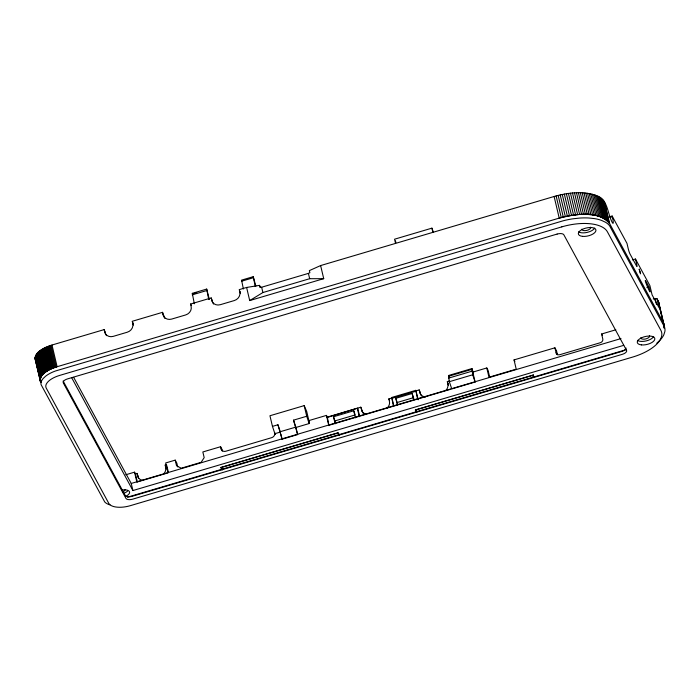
<?xml version="1.0" encoding="UTF-8"?>
<svg xmlns="http://www.w3.org/2000/svg" width="700" height="700" viewBox="0 0 700 700"><rect width="100%" height="100%" fill="white"/><g stroke="black" fill="none" stroke-linecap="round" stroke-linejoin="round"><path stroke-width="1.05" d="M194.346 303.791L192.29 293.344L206.692 289.082L209.352 299.477M208.749 299.53L206.692 289.082M243.373 288.995L241.579 280.123L253.251 276.666L255.859 286.178M255.273 286.51L253.251 276.666M393.566 406.543L391.676 397.477L415.809 390.338L418.189 399.752M417.699 399.411L415.809 390.338M489.764 377.501L488.058 370.3L486.789 367.964L472.78 372.111L475.125 382.025L451.771 388.938L449.339 381.692L448.569 376.276L471.923 369.364L472.29 370.029L471.94 368.567L448.586 375.48L448.936 376.941L448.569 376.276M475.125 382.025L472.692 374.78L471.923 369.364M36.111 361.55C31.92 352.424 45.264 347.191 51.992 345.03L104.151 329.604L105.455 333.392A7.35 6.51 -28.5 0 0 106.566 335.676M51.992 345.03L57.103 366.651C50.47 368.944 38.456 373.24 40.679 382.165L35 358.129M664.072 327.696L664.02 324.783L663.066 322.079L609.604 223.554C597.371 209.58 575.155 214.314 559.221 218.111L54.74 367.412A22.461 10.167 -13.3 0 0 44.835 372.601L42.236 375.06A22.461 10.167 -13.3 0 0 40.25 381.098L40.653 382.121M328.947 425.661L327.338 417.095L360.806 407.199L362.119 410.988A7.35 6.51 -28.5 0 0 363.221 413.271M327.023 417.515L357.7 408.118L359.572 416.036M656.819 343.201L660.293 339.911A42.875 19.399 -13.3 0 0 663.775 334.906L664.851 331.634A42.875 19.399 -13.3 0 0 664.528 327.04L609.577 225.759A42.875 19.399 -13.3 0 0 605.509 222.268L601.676 220.456A42.875 19.399 -13.3 0 0 594.475 218.601L588.884 217.998A42.875 19.399 -13.3 0 0 579.653 218.076L573.151 218.776A42.875 19.399 -13.3 0 0 563.299 220.754L55.571 370.956A22.461 10.167 -13.3 0 0 45.675 376.145L43.076 378.604A22.461 10.167 -13.3 0 0 41.09 384.641L104.729 501.935A22.461 10.167 -13.3 0 0 109.97 504.858M240.135 291.804L240.52 293.44L239.216 289.642L246.61 287.455L249.707 300.571L262.894 292.539L309.671 278.705L323.724 278.67L320.626 265.562L554.111 196.49C567.77 192.719 582.872 190.662 596.505 195.597C608.221 199.482 607.267 213.719 612.447 222.801A11.97 1.304 73.5 0 0 612.308 216.737L612.141 216.029L609.14 216.912M320.626 265.562L309.365 270.611L309.864 272.738L308.411 273.385L261.642 287.227L259.98 287.49L259.481 285.364L246.61 287.455M277.944 424.769L280.385 432.058L274.899 433.685L272.457 426.387L277.944 424.769L282.074 439.197L297.64 434.586L295.96 427.455L309.146 423.553L308.481 420.717L326.428 415.406L327.338 417.095M125.773 474.758L134.531 472.168L135.441 473.865L136.999 473.401L138.303 477.199A7.35 6.51 -28.5 0 0 138.731 478.406M193.681 293.703L196.761 292.793M192.229 294.84L206.631 290.579M241.535 281.243L253.207 277.786M433.44 232.391L431.918 228.148L394.555 239.207L395.561 243.451M164.955 318.404A7.35 6.51 -28.5 0 1 163.844 316.12L162.54 312.331L132.178 321.309L133.481 325.106M162.54 312.331L163.117 314.79A7.35 6.51 -28.5 0 0 171.631 319.095L185.649 314.947A7.35 6.51 -28.5 0 0 191.144 306.495L190.566 304.036L211.19 297.938L212.494 301.735A7.35 6.51 -28.5 0 0 213.605 304.01M249.707 300.571L323.724 278.67M610.312 217.332L612.308 216.737M632.468 259.91L635.477 259.017L649.889 285.6L652.085 294.866L659.155 307.895L656.959 298.629L653.222 298.961M646.879 287.525L648.874 286.93C654.509 305.174 638.418 265.773 648.874 286.93M308.98 421.12L306.696 411.425L304.194 405.624L269.946 415.748L272.457 426.387M297.64 434.586L293.519 420.158L306.714 416.255L304.194 405.624M448.499 378.149L471.852 371.236M177.73 466.918L176.838 463.146L175.21 460.136L165.673 462.963L168.018 472.885L136.876 482.099L134.531 472.168M222.206 449.724L220.57 446.723L202.834 451.964L204.181 457.634L201.119 462.332L181.274 468.204L176.549 465.806L175.21 460.136M486.789 367.964L488.976 377.221L516.224 369.162L514.036 359.905L554.907 347.812L556.535 350.822L557.48 354.786M554.907 347.812L556.08 352.774A3.264 2.887 -28.5 0 0 559.869 354.69L600.346 342.711A3.264 2.887 -28.5 0 0 602.788 338.957L601.615 333.996L615.834 329.787M166.574 464.634L165.016 465.089L166.329 468.912L165.935 467.25M386.488 408.537A7.35 6.51 -28.5 0 0 389.419 401.363L388.832 398.904L391.947 397.985L393.82 405.904M416.08 390.845L419.195 389.918L420.499 393.715A7.35 6.51 -28.5 0 0 421.61 395.999M449.295 381.019L447.221 381.631L448.525 385.429M391.641 398.414L415.774 391.283M279.632 431.891L295.199 427.289M449.339 381.692L472.692 374.78M335.178 423.815L333.506 416.754L353.754 410.769L355.145 414.934L334.906 420.928L335.405 423.036M397.46 405.396L395.789 398.326L412.134 393.496L413.254 396.83M397.679 404.618L397.18 402.5L413.534 397.661L414.033 399.779M73.649 377.317L131.232 483.455L621.005 338.572M450.73 389.252L328.773 425.329L326.428 415.406M71.689 377.711L132.912 490.543L623.735 345.345M127.479 497.192L625.966 349.729M604.494 201.933L609.604 223.554L608.738 222.215A42.875 19.399 -13.3 0 0 604.669 218.724L600.836 216.912A42.875 19.399 -13.3 0 0 593.635 215.058L588.044 214.454A42.875 19.399 -13.3 0 0 578.812 214.532L572.32 215.232A42.875 19.399 -13.3 0 0 562.459 217.21L559.221 218.111L554.111 196.49M612.141 216.029L626.981 243.373L628.233 248.684A4.086 0.446 73.5 0 0 629.974 253.899L636.668 266.227A4.086 0.446 73.5 0 0 636.738 264.355L635.477 259.017M656.959 298.629L658.691 302.243L664.02 324.783M601.615 333.996L602.429 335.501M556.08 352.774L556.894 354.279M534.214 377.641L532.849 375.139L415.301 409.911L416.211 411.582M533.461 377.09L532.551 375.419L415.783 409.964L416.684 411.635M514.036 359.905L514.885 361.463M419.195 389.918L420.499 393.715M391.676 397.477L391.947 397.985M388.832 398.904L389.559 400.243M360.806 407.199L362.119 410.988M259.481 285.364L260.304 286.895M339.588 435.216L338.231 432.714L220.684 467.486L222.04 469.989M338.835 434.665L337.934 432.994L221.165 467.539L222.066 469.21M308.481 420.717L309.207 422.056M211.19 297.938L212.494 301.735M220.57 446.723L221.077 448.849A4.086 3.614 -28.5 0 0 225.803 451.238L271.679 437.666A4.086 3.614 -28.5 0 0 274.733 432.976L275.546 434.473M190.566 304.036L191.284 305.375M163.117 314.79L163.844 316.12M221.077 448.849L222.294 451.097M104.151 329.604L105.455 333.392M136.999 473.401L138.303 477.199M63.131 380.993L125.317 495.6A5.714 2.59 -13.3 0 0 132.037 496.326L621.696 351.47A5.714 2.59 -13.3 0 0 626.019 348.005M471.94 368.567L473.506 373.45L472.78 372.111M192.29 293.344L192.649 294.009M663.066 322.079L663.688 323.496A42.875 19.399 -13.3 0 1 664.011 328.09M395.789 398.326L397.18 402.5M333.506 416.754L334.906 420.928M306.714 416.255L309.146 423.553M293.519 420.158L295.96 427.455M658.376 301.341L664.142 325.736M657.956 300.466L664.151 326.707M655.043 298.419L656.504 304.596M603.977 201.093L609.087 222.705M603.365 200.279L608.475 221.891M602.656 199.491L607.766 221.112M601.851 198.748L606.961 220.36M600.959 198.039L606.069 219.651M599.979 197.365L605.089 218.986M598.903 196.735L604.012 218.356M597.747 196.149L602.858 217.761M596.505 195.597L601.615 217.219M595.184 195.099L600.294 216.711M593.793 194.644L598.903 216.256M592.322 194.232L597.433 215.845M590.782 193.865L595.892 215.486M589.181 193.559L594.291 215.171M587.519 193.287L592.629 214.909M585.795 193.077L590.905 214.699M584.028 192.911L589.137 214.532M582.199 192.798L587.309 214.419M580.326 192.736L585.445 214.357M578.419 192.727L583.529 214.349M576.476 192.771L581.586 214.384M574.499 192.859L579.609 214.48M572.504 193.008L577.614 214.62M570.474 193.2L575.584 214.812M568.435 193.445L573.545 215.058M566.387 193.734L571.497 215.355M564.331 194.075L569.441 215.696M562.266 194.469L567.376 216.09M560.21 194.906L565.32 216.528M558.163 195.388L563.273 217.009M556.133 195.921L561.242 217.534M533.242 374.456L533.951 377.44M431.918 228.148L432.924 232.4M447.947 382.97L448.332 384.606M395.465 240.879L395.868 242.594M416.36 410.069L416.859 412.195M412.134 393.496L413.569 399.551M357.385 408.537L359.31 416.684M353.754 410.769L355.416 417.83M308.411 273.385L309.671 278.705M261.642 287.227L262.894 292.539M280.866 434.096L282.074 439.197M274.733 432.976L274.899 433.685M221.742 467.635L222.241 469.761M166.81 465.623L168.455 472.57M132.904 322.648L133.289 324.284M135.441 473.865L137.314 481.784M131.232 483.455L132.912 490.543M50.951 345.354L56.061 366.966M49.919 345.695L55.029 367.316M48.904 346.062L54.014 367.675M47.915 346.439L53.025 368.06M46.944 346.841L52.054 368.463M45.99 347.261L51.1 368.882M45.071 347.699L50.181 369.32M44.179 348.154L49.289 369.775M43.321 348.618L48.431 370.239M42.49 349.099L47.6 370.72M41.694 349.598L46.804 371.21M40.941 350.096L46.051 371.717M40.224 350.613L45.334 372.225M39.541 351.137L44.651 372.75M38.911 351.662L44.021 373.284M38.316 352.196L43.426 373.817M37.765 352.739L42.875 374.36M37.266 353.281L42.376 374.902M36.811 353.832L41.921 375.445M36.409 354.375L41.519 375.996M36.05 354.926L41.16 376.547M35.744 355.469L40.854 377.09M35.49 356.011L40.6 377.632M35.289 356.554L40.399 378.166M35.14 357.088L40.25 378.7M36.356 362.582L37.328 366.695M39.366 375.104L41.072 382.305M35.044 357.613L40.154 379.225M35.009 358.636L40.46 381.71M658.691 302.243L659.024 304.115M239.803 292.101A7.35 6.51 -28.5 0 1 234.299 300.554L220.29 304.701A7.35 6.51 -28.5 0 1 211.776 300.396M165.602 467.574A7.35 6.51 -28.5 0 1 163.748 473.795M143.299 480.48A7.35 6.51 -28.5 0 1 137.576 475.86M447.799 384.09A7.35 6.51 -28.5 0 1 445.944 390.311M425.495 396.996A7.35 6.51 -28.5 0 1 419.773 392.385M132.755 323.767A7.35 6.51 -28.5 0 1 127.26 332.22L113.242 336.368A7.35 6.51 -28.5 0 1 104.729 332.062M365.759 414.033A7.35 6.51 -28.5 0 1 361.392 409.649M125.178 489.589A4.489 2.03 -13.3 0 1 122.859 491.785M121.888 490.061A8.164 3.692 -13.3 0 1 129.412 491.584A8.164 3.692 -13.3 0 1 125.388 496.519M127.575 491.076A8.164 3.692 -13.3 0 1 124.547 492.975M590.616 227.176A4.489 2.03 -13.3 0 1 586.688 230.422A4.489 2.03 -13.3 0 1 581.928 229.136M594.729 228.06A8.986 4.06 -13.3 0 1 587.178 232.391A8.986 4.06 -13.3 0 1 578.559 231.814M649.495 335.703A4.489 2.03 -13.3 0 1 645.645 338.957A4.489 2.03 -13.3 0 1 640.824 337.715M653.625 336.613A8.986 4.06 -13.3 0 1 646.074 340.944A8.986 4.06 -13.3 0 1 637.464 340.366M639.161 269.176L640.57 273.866L639.24 269.211M561.803 226.87L59.684 375.41A18.375 8.312 -13.3 0 0 46.244 388.106L108.771 503.335A18.375 8.312 -13.3 0 0 130.366 505.662L632.485 357.123A38.789 17.552 -13.3 0 0 660.852 330.321L607.39 231.796A38.789 17.552 -13.3 0 0 561.803 226.87M557.13 234.062L67.462 378.919A5.714 2.59 -13.3 0 0 63.28 382.865L125.982 498.435A5.714 2.59 -13.3 0 0 132.702 499.161L622.37 354.305A5.714 2.59 -13.3 0 0 626.544 350.35L563.841 234.789A5.714 2.59 -13.3 0 0 557.13 234.062M641.41 344.899A8.986 4.06 -13.3 0 0 654.841 339.019A8.986 4.06 -13.3 0 0 641.909 337.619A8.986 4.06 -13.3 0 0 641.41 344.899M582.514 236.355A8.986 4.06 -13.3 0 0 595.945 230.466A8.986 4.06 -13.3 0 0 583.012 229.066A8.986 4.06 -13.3 0 0 582.514 236.355"/></g></svg>
